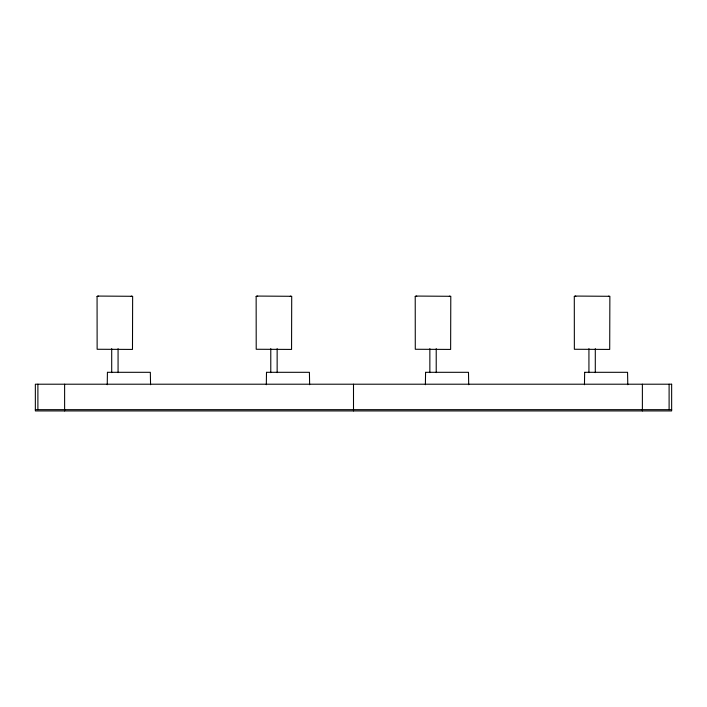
<?xml version="1.0" encoding="UTF-8"?>
<svg xmlns="http://www.w3.org/2000/svg" width="707" height="707" viewBox="0 0 707 707"><rect width="100%" height="100%" fill="white"/><g stroke="black" fill="none" stroke-linecap="round" stroke-linejoin="round"><path stroke-width="1.06" d="M131.175 296.516L131.626 296.065M290.25 296.516L290.701 296.065M449.325 296.516L449.776 296.065M608.4 296.516L608.851 296.065M107.42 372.324L107.243 384.723M266.495 372.324L266.318 384.723M425.57 372.324L425.393 384.723M584.645 372.324L584.468 384.723M107.499 372.306L150.335 372.306L150.564 384.723M266.574 372.306L309.41 372.306L309.639 384.723M425.649 372.306L468.485 372.306L468.714 384.723M584.724 372.306L627.56 372.306L627.789 384.723M35.35 409.662L671.65 409.662M575.374 296.065L575.825 296.516M416.299 296.065L416.75 296.516M257.224 296.065L257.675 296.516M98.149 296.065L98.6 296.516M669.105 384.21L669.105 409.662M642.38 384.21L642.38 410.935M595.294 348.639L595.294 372.633M588.931 348.639L588.931 372.633M436.219 348.639L436.219 372.633M429.856 348.639L429.856 372.633M353.5 384.21L353.5 410.935M277.144 348.639L277.144 372.633M270.781 348.639L270.781 372.633M118.069 348.639L118.069 372.633M111.706 348.639L111.706 372.633M64.62 384.21L64.62 410.935M37.895 384.21L37.895 409.662M97.071 296.516L97.133 349.267L132.483 349.426L132.642 296.295L97.522 296.065L97.071 296.516M256.146 296.516L256.208 349.267L291.558 349.426L291.717 296.295L256.597 296.065L256.146 296.516M415.221 296.516L415.283 349.267L450.633 349.426L450.792 296.295L415.672 296.065L415.221 296.516M574.296 296.516L574.358 349.267L609.708 349.426L609.867 296.295L574.747 296.065L574.296 296.516M671.65 384.21L35.35 384.21L35.35 410.935L671.65 410.935L671.65 384.21"/></g></svg>
